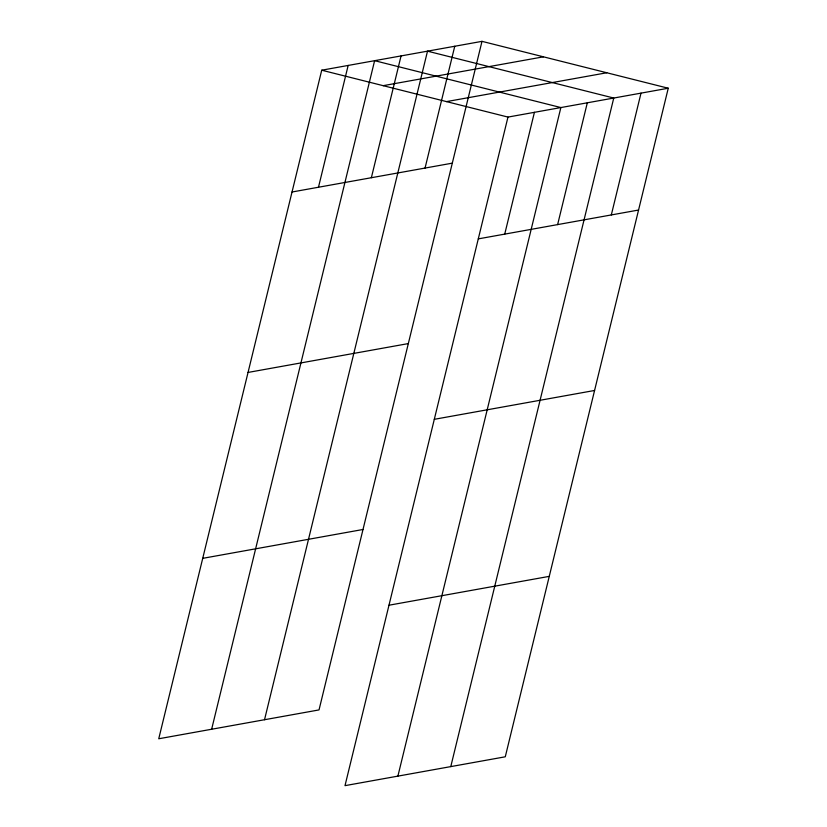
<?xml version="1.0" encoding="UTF-8"?>
<svg xmlns="http://www.w3.org/2000/svg" width="827" height="827" viewBox="0 0 827 827"><rect width="100%" height="100%" fill="white"/><g stroke="black" fill="none" stroke-linecap="round" stroke-linejoin="round"><path stroke-width="1.24" d="M481.996 41.35L321.724 70.202L158.743 738.769L319.026 709.917L481.996 41.35L668.257 88.231L505.276 756.798L345.004 785.65L507.974 117.083L668.257 88.231M318.478 187.243L348.167 65.436M211.64 729.249L374.621 60.681L560.871 107.562L397.89 776.129M371.364 177.722L401.064 55.916M264.526 719.728L427.507 51.16L613.758 98.041L450.777 766.608M425.057 168.057L454.757 46.25M504.728 234.124L534.428 112.317M557.625 224.603L587.315 102.796M611.318 214.937L641.008 93.141M383.19 85.667L543.463 56.825M446.518 101.607L606.791 72.766M292.034 191.998L452.307 163.157M478.285 238.879L638.558 210.037M248.048 372.439L408.321 343.587M434.299 419.32L594.582 390.468M202.729 558.339L363.001 529.487M388.979 605.219L549.262 576.367M321.724 70.202L507.974 117.083"/></g></svg>
